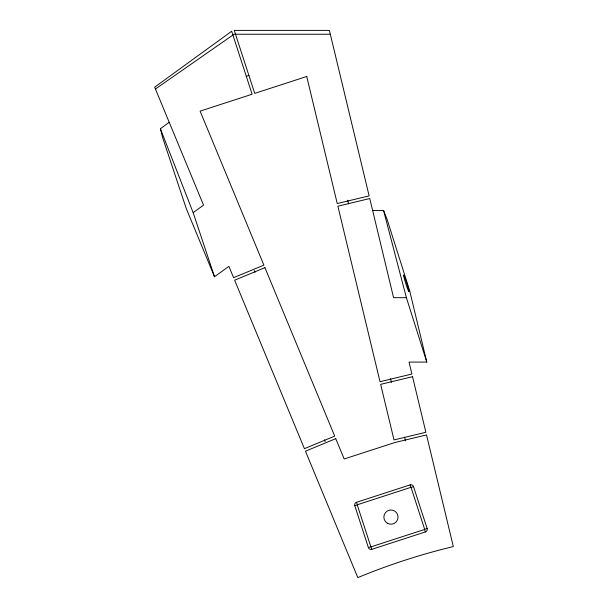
<?xml version="1.0" encoding="UTF-8"?>
<svg xmlns="http://www.w3.org/2000/svg" width="608" height="608" viewBox="0 0 608 608"><rect width="100%" height="100%" fill="white"/><g stroke="black" fill="none" stroke-linecap="round" stroke-linejoin="round"><path stroke-width="0.91" d="M214.51 276.754L193.154 212.663L203.536 205.124L154.675 87.172L231.656 31.244L252.122 94.232L200.1 111.135L263.887 265.126L233.586 277.681L228.882 266.319L214.51 276.754L186.314 208.688L162.686 137.765L160.383 128.721L169.222 122.292M155.428 88.996L234.065 34.238L330.326 34.238M246.255 76.319L248.953 75.445M356.546 502.284L410.088 484.888A2.736 2.736 0 0 1 413.531 486.643L427.128 528.489A2.736 2.736 0 0 1 425.372 531.932L371.83 549.328A2.736 2.736 0 0 1 368.387 547.572L354.791 505.727A2.736 2.736 0 0 1 356.546 502.284L357.344 504.754L410.886 487.358L410.088 484.903M354.798 505.727L357.261 504.929L370.857 546.774L368.395 547.572M413.516 486.651L411.061 487.449L424.658 529.294L427.112 528.496M372.643 210.497L383.572 210.497L387.022 219.176L409.594 290.442L426.793 362.079L409.032 362.079L411.905 374.034L380.015 381.695L337.881 206.196L369.77 198.542L393.566 297.677L406.395 297.677L426.793 362.079M254.311 270.575L255.033 272.331M324.406 439.812L325.136 441.568M160.383 128.721L193.154 212.663M425.372 531.924L424.566 529.462L371.024 546.858L371.83 549.32M383.572 210.497L406.395 297.677M347.692 200.23L348.574 203.916M390.541 378.723L391.423 382.379M404.586 437.213L405.46 440.868M408.789 291.3A8.482 0.532 72.4 0 1 405.718 283.374A8.482 0.532 72.4 0 1 403.666 275.135M403.689 275.211A8.482 0.532 72.4 0 1 406.76 283.13A8.482 0.532 72.4 0 1 408.812 291.376M264.928 267.649L234.635 280.204L304.418 448.674L334.712 436.118L264.928 267.649M335.76 438.649L305.459 451.197L357.816 577.6A639.95 639.95 0 0 1 453.325 546.569L426.52 434.933L394.63 442.586L344.181 458.979L335.76 438.649M306.736 76.486L254.722 93.389L234.255 30.4L329.399 30.4L369.132 195.882L337.242 203.536L306.736 76.486M412.543 376.694L380.654 384.347L393.992 439.926L425.881 432.273L412.543 376.694M387.326 523.214A7.106 7.106 0 0 0 398.065 517.195A7.106 7.106 0 0 0 387.486 510.91A7.106 7.106 0 0 0 387.326 523.214"/></g></svg>
